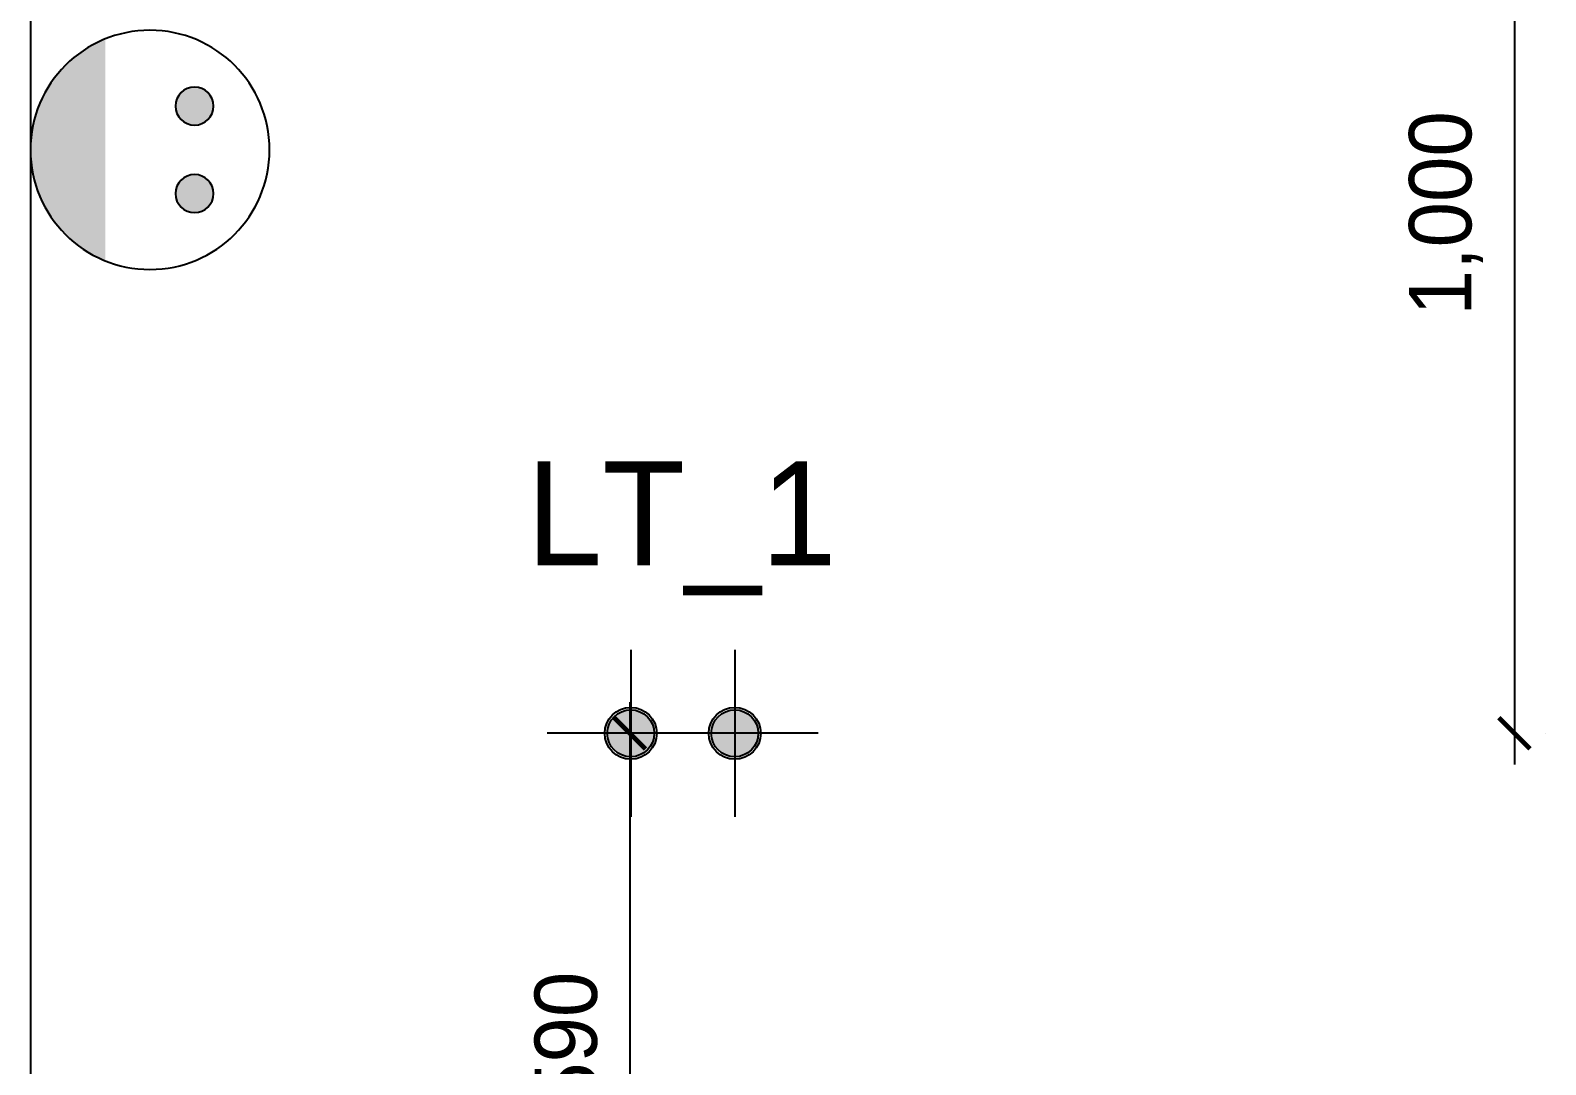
# Model space of a CAD drawing. Header units: millimetres. Extents: x 359270 to 411470, y 57550 to 89768.
# Drawn here: x 402256 to 403714, y 63681 to 64676 of the extents above; entities that cross this region are included whole.
import ezdxf

# ---------------------------------------------------------------- set-up
doc = ezdxf.new("R2010")
doc.units = ezdxf.units.MM
doc.header["$LTSCALE"] = 100
doc.header["$PDMODE"] = 3
doc.layers.get('DEFPOINTS').update_dxf_attribs({"color": 248})
for name, color, linetype in [('07-DIM WAL', 5, 'Continuous'), ('C-WALL1', 2, 'Continuous'), ('RC-LIGHT', 7, 'Continuous'), ('설비', 140, 'Continuous')]:
    doc.layers.add(name, color=color, linetype=linetype)
doc.styles.add('HY 울릉도 L', font='')
doc.styles.add('코레일둥고', font='Korail_Round_Gothic_Medium.ttf')
doc.styles.get('HY 울릉도 L').set_extended_font_data('HY울릉도L')
doc.dimstyles.new('30', dxfattribs={"dimscale": 30, "dimtxt": 2, "dimasz": 1, "dimexe": 1, "dimexo": 1, "dimgap": 1, "dimtad": 1, "dimdec": 0, "dimrnd": 0.05, "dimdsep": 46, "dimlunit": 6, "dimtxsty": 'HY 울릉도 L', "dimblk": 'ARCHTICK', "dimcen": 2.5, "dimdle": 1, "dimclrd": 133, "dimclre": 133, "dimclrt": 30, "dimadec": 0, "dimazin": 0, "dimtfac": 1, "dimtdec": 0, "dimtix": 1, "dimtmove": 2, "dimatfit": 3, "dimldrblk": 'ARCHTICK', "dimfxl": 1, "dimlwd": -1, "dimlwe": -1, "dimarcsym": 0})

# ---------------------------------------------------------------- blocks, each defined once
blk = doc.blocks.new('FLLROP')
at = {"layer": 'C-WALL1'}
blk.add_line((376456, 66590), (376456, 62322), dxfattribs=at)
blk = doc.blocks.new('CJSWJDERH')
blk.add_blockref('FLLROP', (25800, 0))
blk = doc.blocks.new('1')
at = {"linetype": 'Continuous'}
h = blk.add_hatch(color=4, dxfattribs=at)
h.dxf.hatch_style = 1
edge = h.paths.add_edge_path()
edge.add_arc((11539653.5, -14273503.8), 37.5, 0, 360)
at = {"color": 1, "linetype": 'Continuous'}
for p, q in [((11539653.5, -14273637.1), (11539653.5, -14273370.5)), ((11539520.2, -14273503.8), (11539786.8, -14273503.8))]:
    blk.add_line(p, q, dxfattribs=at)
at = {"color": 4, "linetype": 'Continuous'}
for radius in [41.5, 37.5]:
    blk.add_circle((11539653.5, -14273503.8), radius, dxfattribs=at)
blk = doc.blocks.new('_ArchTick')
at = {"color": 0, "linetype": 'ByBlock', "const_width": 0.15}
blk.add_lwpolyline([(-0.5, -0.5), (0.5, 0.5)], dxfattribs=at)
blk = doc.blocks.new('*D54')
at = {"layer": '07-DIM WAL', "color": 133}
for p, q in [((403683.5, 65029.7), (403683.5, 63969.7)), ((403713.5, 64999.7), (403713.5, 64999.7)), ((403713.5, 63999.7), (403713.5, 63999.7))]:
    blk.add_line(p, q, dxfattribs=at)
at = {"layer": 'DEFPOINTS', "color": 0}
for p in [(403683.5, 64999.7), (403683.5, 63999.7), (403683.5, 63999.7)]:
    blk.add_point(p, dxfattribs=at)
at = {"layer": '07-DIM WAL', "color": 133, "xscale": 30, "yscale": 30, "zscale": 30}
for p, rotation in [((403683.5, 64999.7), 90), ((403683.5, 63999.7), 270)]:
    blk.add_blockref('_ArchTick', p, dxfattribs=dict(at, rotation=rotation))
at = {"layer": '07-DIM WAL', "color": 30, "insert": (403617.6, 64499.7), "char_height": 60, "attachment_point": 5, "rotation": 90, "style": 'HY 울릉도 L'}
blk.add_mtext('1,000', dxfattribs=at)
blk = doc.blocks.new('*D60')
at = {"layer": '07-DIM WAL', "color": 133}
for p, q in [((402832.7, 64029.7), (402832.7, 63380.2)), ((402803.5, 63999.7), (402802.7, 63999.7)), ((402862.7, 63410.2), (402862.7, 63410.2))]:
    blk.add_line(p, q, dxfattribs=at)
at = {"layer": 'DEFPOINTS', "color": 0}
for p in [(402833.5, 63999.7), (402832.7, 63410.2), (402832.7, 63410.2)]:
    blk.add_point(p, dxfattribs=at)
at = {"layer": '07-DIM WAL', "color": 133, "xscale": 30, "yscale": 30, "zscale": 30}
for p, rotation in [((402832.7, 63999.7), 90), ((402832.7, 63410.2), 270)]:
    blk.add_blockref('_ArchTick', p, dxfattribs=dict(at, rotation=rotation))
at = {"layer": '07-DIM WAL', "color": 30, "insert": (402771.4, 63705), "char_height": 60, "attachment_point": 5, "rotation": 90, "style": 'HY 울릉도 L'}
blk.add_mtext('590', dxfattribs=at)
blk = doc.blocks.new('egoo')
at = {"layer": '설비'}
h = blk.add_hatch(color=140, dxfattribs=at)
edge = h.paths.add_edge_path()
edge.add_arc((1015645.3, 443433.7), 22.3, 0, 360)
h = blk.add_hatch(color=140, dxfattribs=at)
edge = h.paths.add_edge_path()
edge.add_arc((1015747.7, 443433.7), 22.3, 0, 360)
h = blk.add_hatch(color=140, dxfattribs=at)
edge = h.paths.add_edge_path()
edge.add_line((1015826.3, 443329.1), (1015566.6, 443329.1))
edge.add_ellipse((1015696.5, 443381.5), major_axis=(99, 99), ratio=1, start_angle=156.9578, end_angle=293.0422)
at = {"layer": '설비', "color": 140}
for centre, radius in [((1015696.5, 443381.5), 140), ((1015645.3, 443433.7), 22.3), ((1015747.7, 443433.7), 22.3)]:
    blk.add_circle(centre, radius, dxfattribs=at)

msp = doc.modelspace()

# ---------------------------------------------------------------- block references
msp.add_blockref('CJSWJDERH', (0, 0))
at = {"layer": 'RC-LIGHT', "xscale": 0.6024096385271789, "yscale": 0.6024096385271789, "zscale": 0.6024096385271789, "rotation": 180}
for p in [(7354432, -8534496.6), (7354532, -8534496.6)]:
    msp.add_blockref('1', p, dxfattribs=at)
at = {"layer": '설비', "color": 140, "xscale": -0.8214285869294655, "yscale": 0.8214285869294655, "zscale": 0.8214285869294655, "rotation": 270}
msp.add_blockref('egoo', (38164.8, -769761.4), dxfattribs=at)

# ---------------------------------------------------------------- texts
at = {"layer": '설비', "color": 30, "style": '코레일둥고'}
msp.add_text('LT_1', height=100, dxfattribs=at).set_placement((402733.2, 64161.3))

# ---------------------------------------------------------------- dimensions: what is measured, and where the dimension line sits
at = {"layer": '07-DIM WAL'}
for base, p1, p2, picture, middle in [((403683.5, 63999.7), (403683.5, 64999.7), (403683.5, 63999.7), '*D54', (403617.6, 64499.7)), ((402832.7351, 63410.2159), (402833.5, 63999.6933), (402832.7351, 63410.2159), '*D60', (402771.3918, 63704.9546))]:
    dim = msp.add_linear_dim(base=base, p1=p1, p2=p2, angle=90, dimstyle='30', override={"dimfxl": 1.25}, dxfattribs=at)
    dim.commit()
    dim.dimension.update_dxf_attribs({"geometry": picture, "text_midpoint": middle})

doc.saveas('drawing.dxf')
